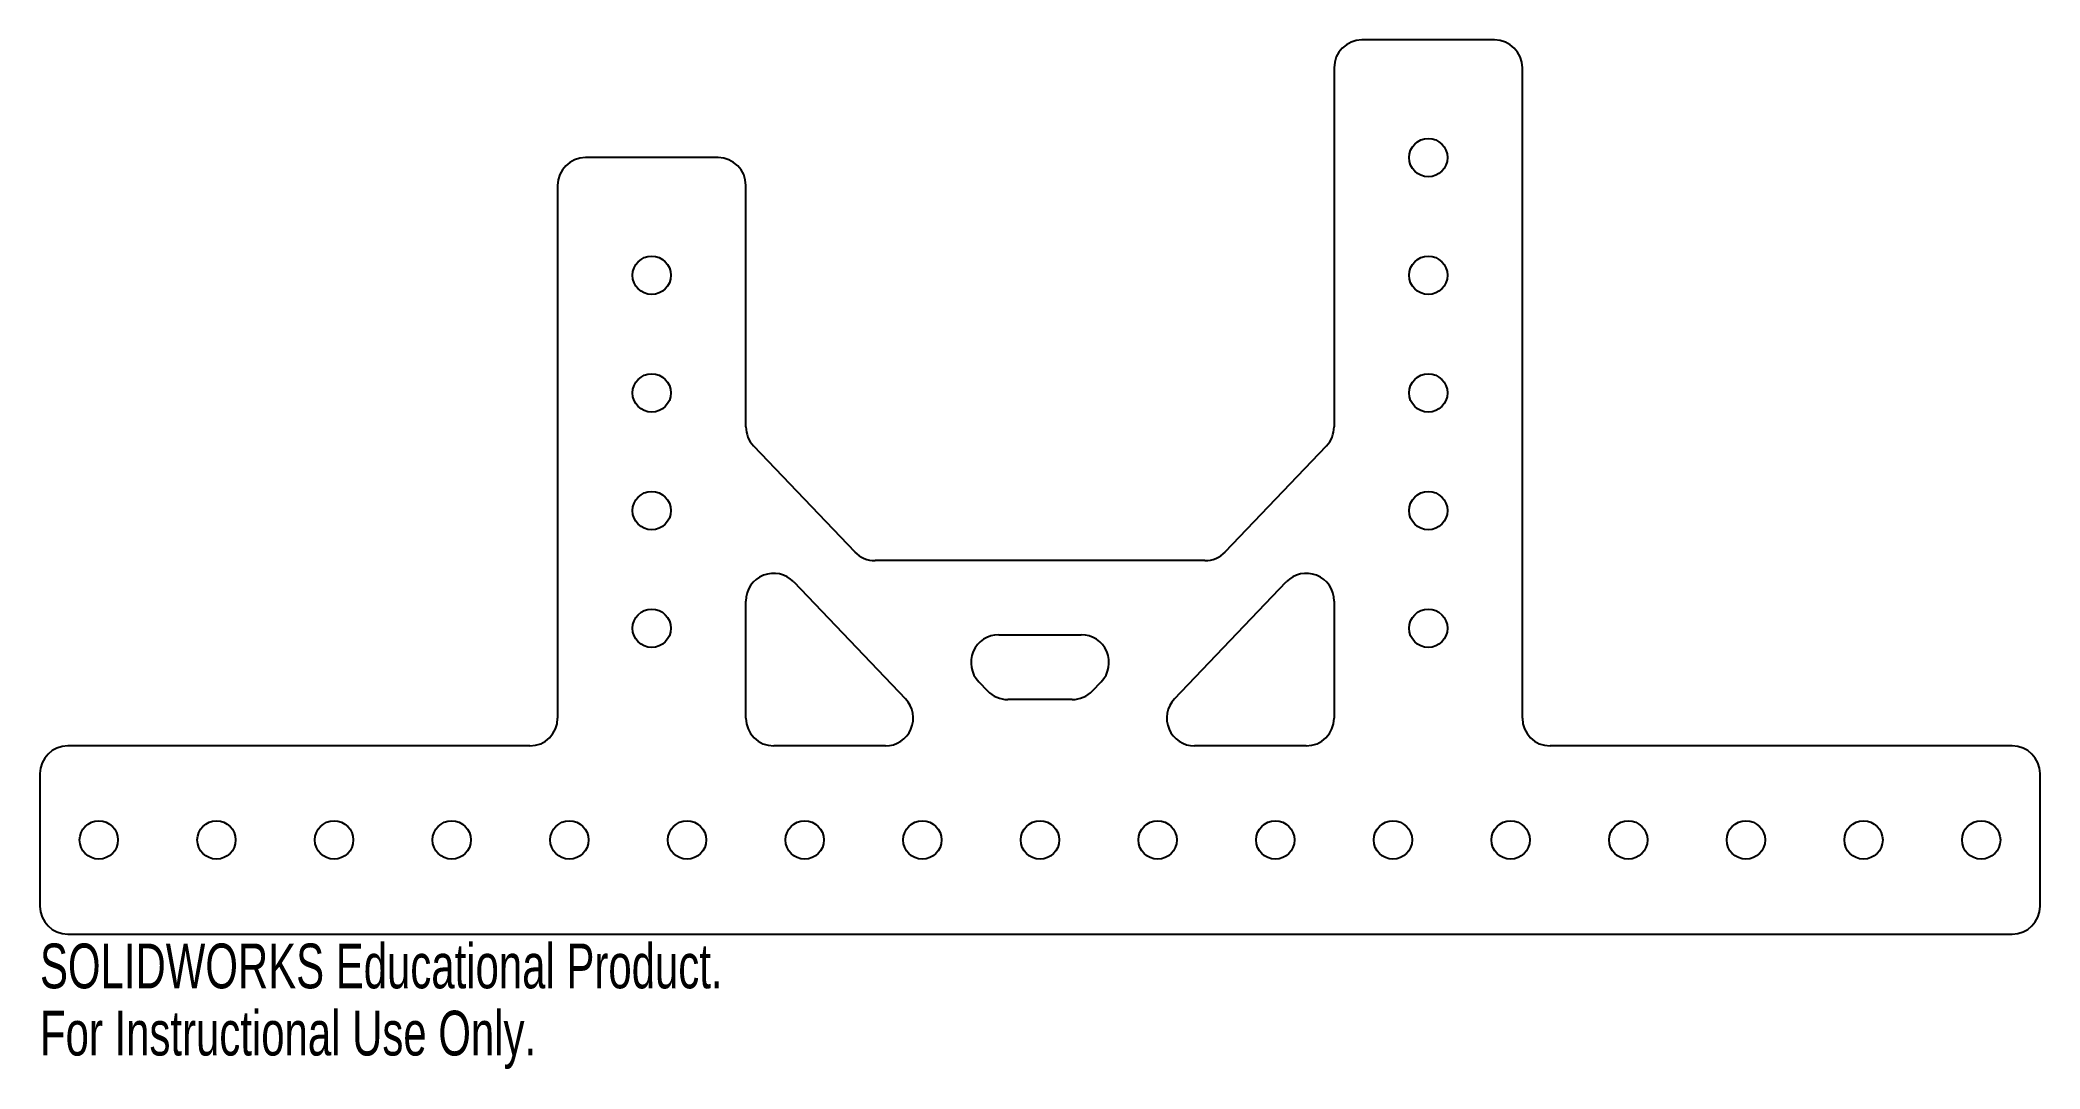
# Model space of a CAD drawing. Header units: millimetres. Extents: x -108 to 108, y -25 to 86.
import ezdxf

# ---------------------------------------------------------------- set-up
doc = ezdxf.new("R2010")
doc.units = ezdxf.units.MM
doc.styles.add('SLDTEXTSTYLE0', font='TXT', dxfattribs={"width": 0.7})

msp = doc.modelspace()

# ---------------------------------------------------------------- linework, layer by layer
at = {"color": 7, "linetype": 'Continuous', "lineweight": 25}
for p, q in [((49.07, 86.36), (34.75, 86.36)), ((31.75, 83.36), (31.75, 44.61)), ((52.07, 13.16), (52.07, 83.36)), ((-34.75, 73.66), (-49.07, 73.66)), ((-52.07, 70.66), (-52.07, 13.16)), ((-31.75, 44.61), (-31.75, 70.66)), ((-30.92, 42.54), (-19.98, 31.09)), ((19.98, 31.09), (30.92, 42.54)), ((17.81, 30.16), (-17.81, 30.16)), ((-26.58, 27.86), (-14.52, 15.23)), ((14.52, 15.23), (26.58, 27.86)), ((-31.75, 13.16), (-31.75, 25.79)), ((31.75, 25.79), (31.75, 13.16)), ((-4.45, 22.16), (4.45, 22.16)), ((-6.62, 17.09), (-5.66, 16.09)), ((3.49, 15.16), (-3.49, 15.16)), ((5.66, 16.09), (6.62, 17.09)), ((-55.07, 10.16), (-104.95, 10.16)), ((-16.69, 10.16), (-28.75, 10.16)), ((28.75, 10.16), (16.69, 10.16)), ((104.95, 10.16), (55.07, 10.16)), ((-107.95, 7.16), (-107.95, -7.16)), ((107.95, -7.16), (107.95, 7.16)), ((-104.95, -10.16), (104.95, -10.16))]:
    msp.add_line(p, q, dxfattribs=at)
for centre in [(41.91, 73.66), (-41.91, 60.96), (41.91, 60.96), (-41.91, 48.26), (41.91, 48.26), (-41.91, 35.56), (41.91, 35.56), (-41.91, 22.86), (41.91, 22.86), (-101.6, 0), (-88.9, 0), (-76.2, 0), (-63.5, 0), (-50.8, 0), (-38.1, 0), (-25.4, 0), (-12.7, 0), (0, 0), (12.7, 0), (25.4, 0), (38.1, 0), (50.8, 0), (63.5, 0), (76.2, 0), (88.9, 0), (101.6, 0)]:
    msp.add_circle(centre, 2.07, dxfattribs=at)
for centre, start, end in [((49.07, 83.36), 0, 90), ((34.75, 83.36), 90, 180), ((-49.07, 70.66), 90, 180), ((-34.75, 70.66), 0, 90), ((-28.75, 44.61), 180, 223.678), ((28.75, 44.61), 316.322, 0), ((-17.81, 33.16), 223.678, 270), ((17.81, 33.16), 270, 316.322), ((-28.75, 25.79), 43.678, 180), ((28.75, 25.79), 0, 136.322), ((-4.45, 19.16), 90, 223.678), ((4.45, 19.16), 316.322, 90), ((-16.69, 13.16), 270, 43.678), ((-3.49, 18.16), 223.678, 270), ((3.49, 18.16), 270, 316.322), ((16.69, 13.16), 136.322, 270), ((-55.07, 13.16), 270, 0), ((-28.75, 13.16), 180, 270), ((28.75, 13.16), 270, 0), ((55.07, 13.16), 180, 270), ((-104.95, 7.16), 90, 180), ((104.95, 7.16), 0, 90), ((-104.95, -7.16), 180, 270), ((104.95, -7.16), 270, 0)]:
    msp.add_arc(centre, 3, start, end, dxfattribs=at)

# ---------------------------------------------------------------- texts
at = {"color": 7, "linetype": 'Continuous', "char_height": 4.8336, "attachment_point": 1, "style": 'SLDTEXTSTYLE0'}
for s, insert in [('SOLIDWORKS Educational Product.', (-107.95, -11.18)), ('For Instructional Use Only.', (-107.95, -18.43))]:
    msp.add_mtext(s, dxfattribs=dict(at, insert=insert))

doc.saveas('drawing.dxf')
